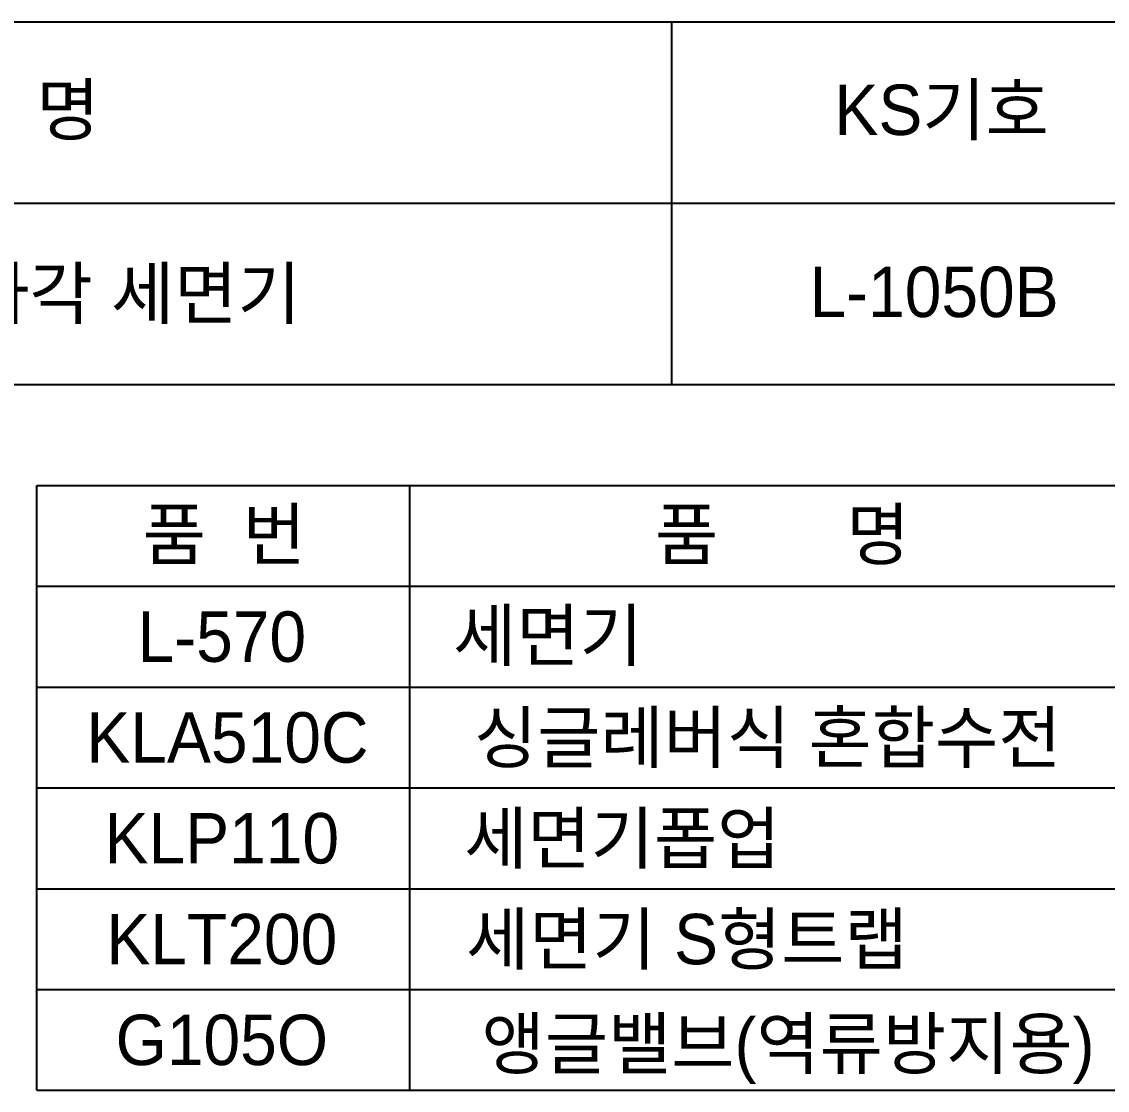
# Model space of a CAD drawing. Header units: millimetres. Extents: x 4685 to 8485, y -6769 to -4172.
# Drawn here: x 7653 to 8191, y -4702 to -4172 of the extents above; entities that cross this region are included whole.
import ezdxf
from ezdxf.enums import TextEntityAlignment as Align

# ---------------------------------------------------------------- set-up
doc = ezdxf.new("R2010")
doc.units = ezdxf.units.MM
doc.layers.add('TEXT', color=7, linetype='Continuous')
doc.layers.add('도각라인', color=7, linetype='Continuous')
doc.styles.add('타이틀', font='H2GTRM.TTF', dxfattribs={"height": 25})

msp = doc.modelspace()

# ---------------------------------------------------------------- linework, layer by layer
at = {"layer": '도각라인', "color": 7}
for p, q in [((6685.1, -4172.18), (8485.1, -4172.18)), ((7975.1, -4352.18), (7975.1, -4172.18)), ((7205.1, -4262.18), (8485.1, -4262.18)), ((6685.1, -4352.18), (8485.1, -4352.18)), ((7660.1, -4652.18), (7660.1, -4402.18)), ((7660.1, -4402.18), (8455.1, -4402.18)), ((7845.1, -4652.18), (7845.1, -4402.18)), ((7660.1, -4452.18), (8455.1, -4452.18)), ((7660.1, -4502.18), (8455.1, -4502.18)), ((7660.1, -4552.18), (8455.1, -4552.18)), ((7660.1, -4602.18), (8455.1, -4602.18)), ((7660.1, -4702.18), (7660.1, -4652.18)), ((7660.1, -4652.18), (8455.1, -4652.18)), ((7845.1, -4702.18), (7845.1, -4652.18)), ((7660.1, -4702.18), (8455.1, -4702.18))]:
    msp.add_line(p, q, dxfattribs=at)

# ---------------------------------------------------------------- texts
at = {"layer": 'TEXT', "style": '타이틀'}
for s, p in [('품             명', (7600.79, -4215.78)), ('KS기호', (8108.95, -4215.86)), ('언더 카운터용 사각 세면기', (7604.82, -4306.89)), ('L-1050B', (8105.21, -4306.18)), ('품  번', (7753.03, -4426.45)), ('품       명', (8029.92, -4426.45)), ('L-570', (7751.85, -4477.18)), ('세면기', (7913.68, -4476.55)), ('싱글레버식 혼합수전', (8022.67, -4527.18)), ('KLA510C', (7754.63, -4527.18)), ('세면기폽업', (7950.56, -4577.18)), ('KLP110', (7751.85, -4577.18)), ('KLT200', (7751.85, -4627.18)), ('세면기 S형트랩', (7982.57, -4627.18)), ('앵글밸브(역류방지용)', (8032.77, -4678.98)), ('G105O', (7751.85, -4677.18))]:
    msp.add_text(s, height=25, dxfattribs=at).set_placement(p, align=Align.MIDDLE_CENTER)

doc.saveas('drawing.dxf')
